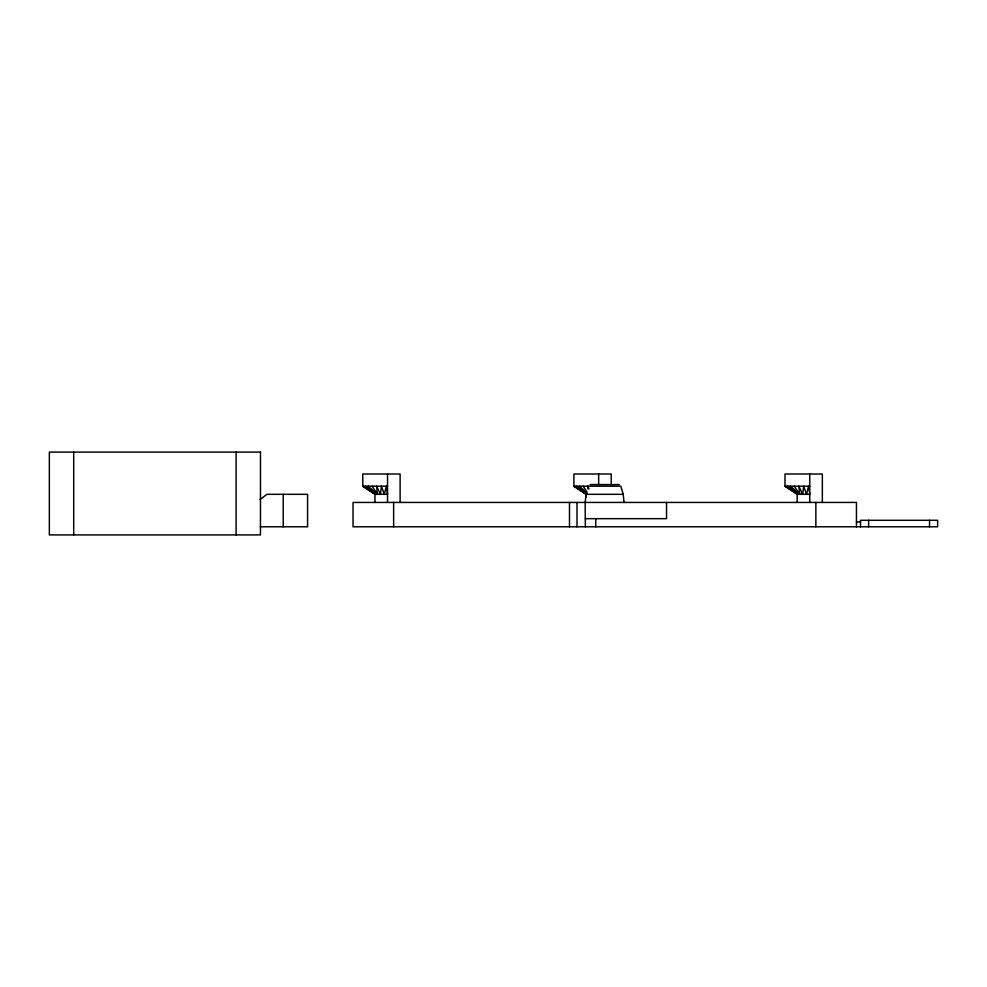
<?xml version="1.0" encoding="UTF-8"?>
<svg xmlns="http://www.w3.org/2000/svg" width="987" height="987" viewBox="0 0 987 987"><rect width="100%" height="100%" fill="white"/><g stroke="black" fill="none" stroke-linecap="round" stroke-linejoin="round"><path stroke-width="1.48" d="M260.013 499.533L266.971 494.314L307.574 494.314L307.574 526.787L260.235 526.787M590.029 484.568L619.182 484.568M387.533 486.196L362.772 486.196L362.772 474.007L400.117 474.007L400.117 502.432M588.992 488.898L587.721 486.196L573.891 486.196L573.891 474.007L611.237 474.007L611.237 484.481M588.412 486.196L620.798 486.196L623.229 494.314L624.043 502.432M809.759 486.196L784.998 486.196L784.998 474.007L822.344 474.007L822.344 502.432M374.307 493.5L362.772 486.196L374.949 494.314L387.533 494.314L386.287 486.196L384.288 494.314L381.451 486.196L380.427 494.314L376.615 486.196L377.453 494.314L365.276 486.196L375.591 494.314L363.413 486.196M623.229 494.314L585.982 494.314L573.891 486.196L585.414 493.5M796.534 493.5L784.998 486.196L797.175 494.314L809.759 494.314L808.513 486.196L806.515 494.314L803.677 486.196L802.653 494.314L798.841 486.196L799.68 494.314L787.503 486.196L797.817 494.314L785.64 486.196M585.34 518.668L666.533 518.668L666.533 502.432M856.457 521.913L860.516 521.913M587.351 493.5L576.383 486.196L586.697 494.314L574.52 486.196M790.464 486.196L799.68 494.314L794.338 486.196M579.357 486.196L586.266 492.279M368.237 486.196L377.453 494.314L372.111 486.196M583.218 486.196L587.043 491.995M587.721 486.196L588.005 488.898M929.532 520.297L929.532 526.787M868.634 520.297L868.634 526.787M860.516 526.787L860.516 520.297L937.65 520.297L937.65 526.787L353.025 526.787L353.025 502.432L856.457 502.432L856.457 526.787M815.854 502.432L815.854 526.787M809.759 474.007L809.759 502.432M797.175 494.314L797.175 502.432M598.653 474.007L598.653 484.666M595.753 518.668L595.753 526.787M586.068 497.016L586.068 494.314L585.168 502.432L585.34 526.787M577 502.432L577 526.787M569.487 502.432L569.487 526.787M393.628 502.432L393.628 526.787M387.533 474.007L387.533 502.432M374.949 494.314L374.949 502.432M283.207 494.314L283.207 526.787M236.103 452.095L236.103 534.905M73.704 452.095L73.704 534.905M260.469 452.095L49.35 452.095L49.35 534.905L260.469 534.905L260.469 452.095"/></g></svg>
